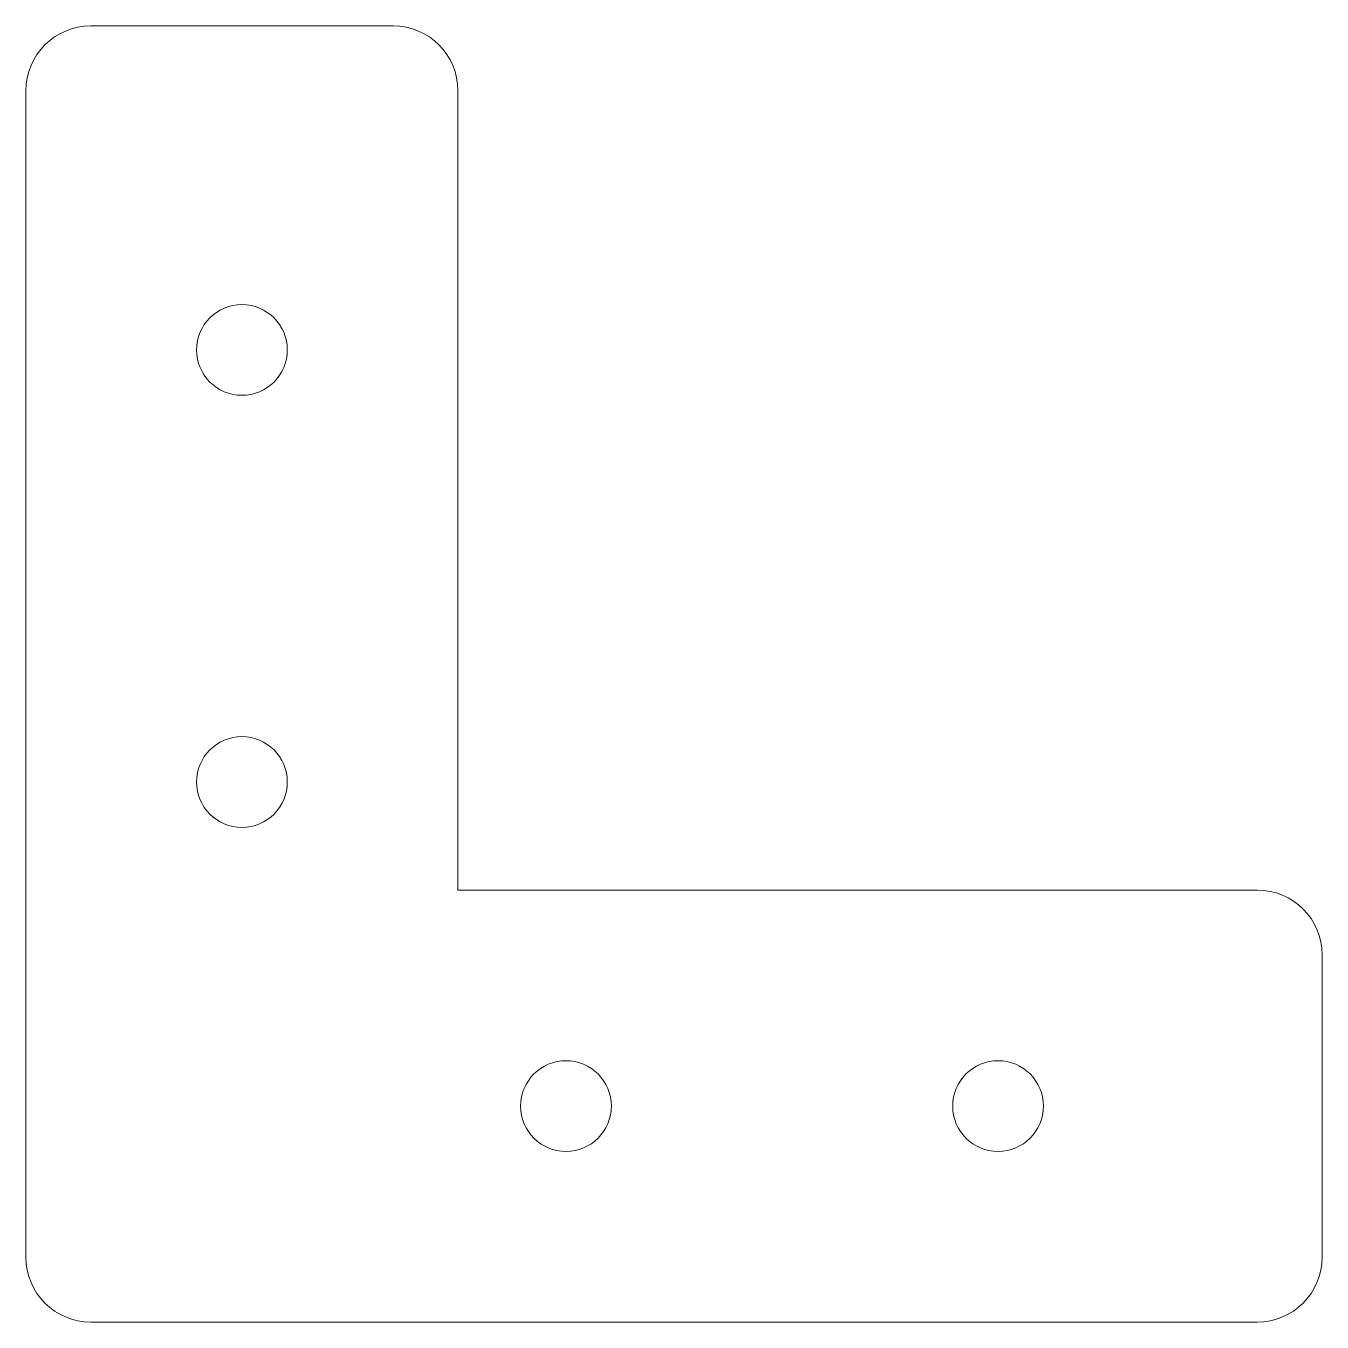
# Model space of a CAD drawing. Header units: millimetres. Extents: x 0 to 60, y 0 to 60.
import ezdxf

# ---------------------------------------------------------------- set-up
doc = ezdxf.new("R2010")
doc.units = ezdxf.units.MM

msp = doc.modelspace()

# ---------------------------------------------------------------- linework, layer by layer
at = {"color": 7, "linetype": 'Continuous', "lineweight": 15}
for p, q in [((17, 60), (3, 60)), ((0, 57), (0, 3)), ((20, 20), (20, 57)), ((57, 20), (20, 20)), ((60, 3), (60, 17)), ((3, 0), (57, 0))]:
    msp.add_line(p, q, dxfattribs=at)
for centre in [(10, 45), (10, 25), (25, 10), (45, 10)]:
    msp.add_circle(centre, 2.1, dxfattribs=at)
for centre, start, end in [((3, 57), 90, 180), ((17, 57), 0, 90), ((57, 17), 0, 90), ((57, 3), 270, 0), ((3, 3), 180, 270)]:
    msp.add_arc(centre, 3, start, end, dxfattribs=at)

doc.saveas('drawing.dxf')
